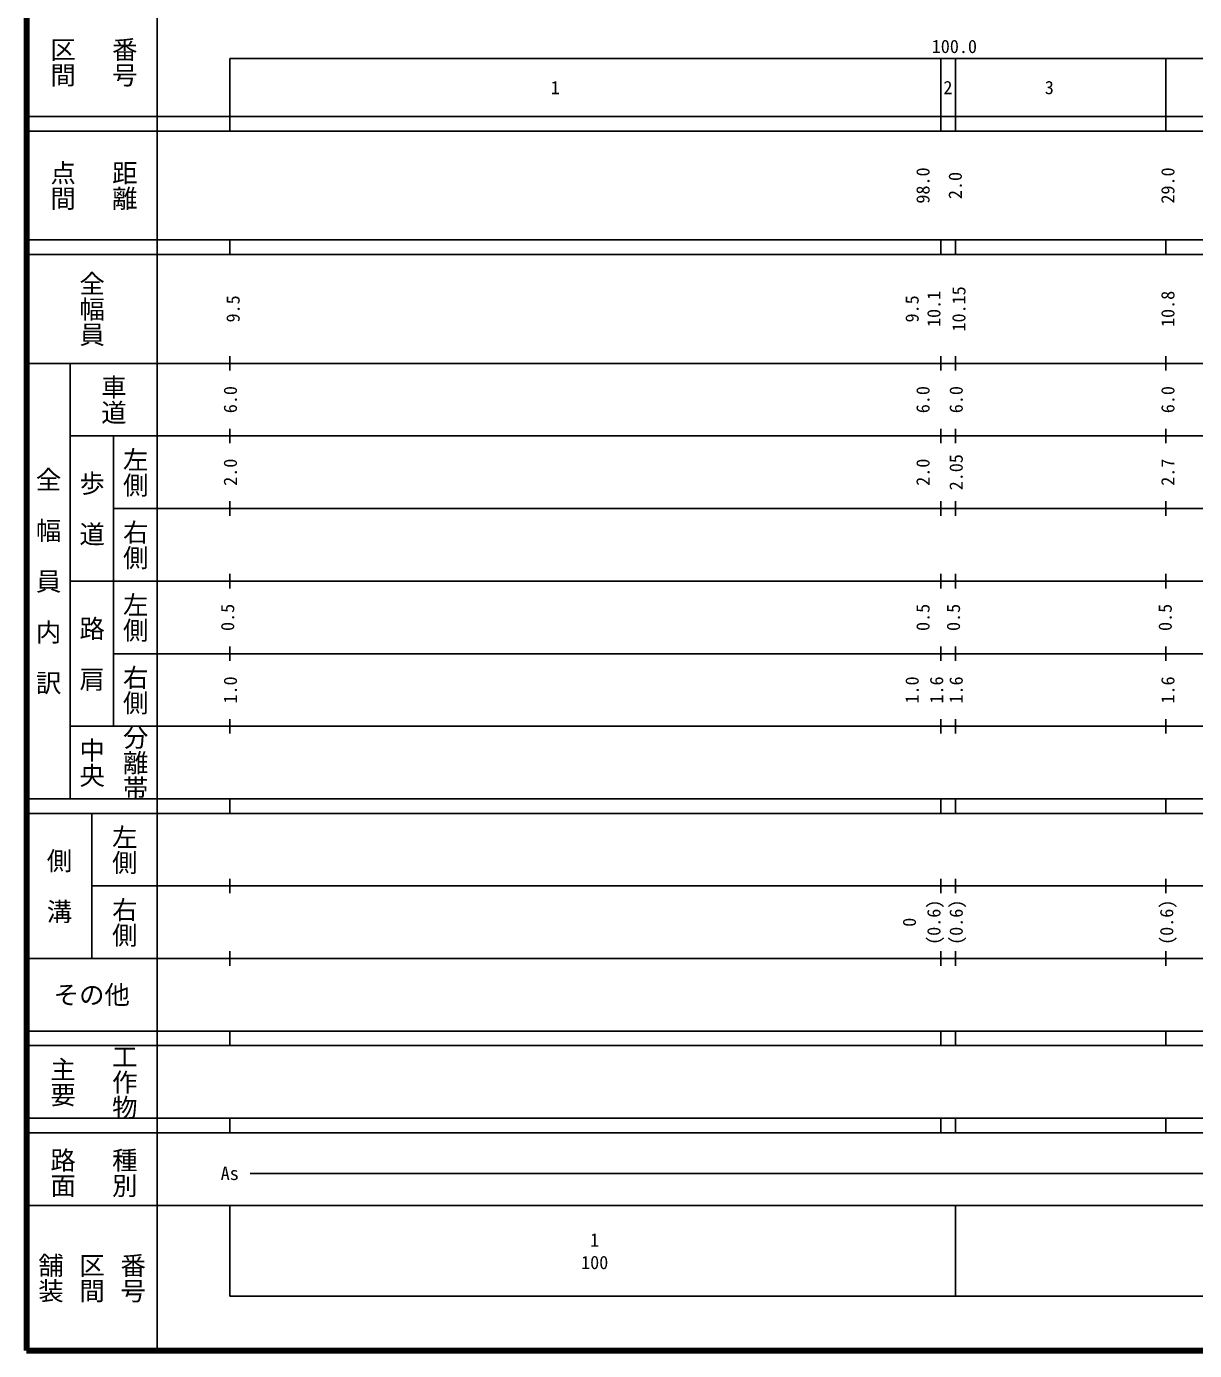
# Model space of a CAD drawing. Units: millimetres on the paper. Extents: x 40 to 680, y 20 to 380.
# Drawn here: x 40 to 200.9, y 20 to 202.4 of the extents above; entities that cross this region are included whole.
import ezdxf
from ezdxf.enums import TextEntityAlignment as Align

# ---------------------------------------------------------------- set-up
doc = ezdxf.new("R2010")
doc.units = ezdxf.units.MM
doc.layers.add('M-TTL', color=2, linetype='Continuous', lineweight=140)
doc.layers.add('M-TTL-BAND', color=7, linetype='Continuous', lineweight=25)
doc.styles.add('@ＭＳ ゴシック', font='')
doc.styles.add('ＭＳ ゴシック', font='')
doc.styles.get('@ＭＳ ゴシック').set_extended_font_data('@MS Gothic')
doc.styles.get('ＭＳ ゴシック').set_extended_font_data('MS Gothic')

msp = doc.modelspace()

# ---------------------------------------------------------------- linework, layer by layer
at = {"layer": 'M-TTL'}
for p, q in [((40, 380), (40, 20)), ((40, 20), (680, 20))]:
    msp.add_line(p, q, dxfattribs=at)
at = {"layer": 'M-TTL-BAND'}
for p, q in [((58, 370), (58, 20)), ((68, 198), (579, 198)), ((68, 198), (68, 188)), ((166, 198), (166, 188)), ((168, 198), (168, 188)), ((197, 198), (197, 188)), ((40, 190), (579, 190)), ((40, 188), (579, 188)), ((40, 173), (579, 173)), ((68, 171), (68, 173)), ((166, 173), (166, 171)), ((168, 171), (168, 173)), ((197, 173), (197, 171)), ((40, 171), (579, 171)), ((68, 155), (68, 157)), ((166, 157), (166, 155)), ((168, 155), (168, 157)), ((197, 157), (197, 155)), ((40, 156), (579, 156)), ((46, 96), (46, 156)), ((46, 146), (579, 146)), ((52, 146), (52, 106)), ((68, 145), (68, 147)), ((166, 147), (166, 145)), ((168, 145), (168, 147)), ((197, 147), (197, 145)), ((68, 135), (68, 137)), ((166, 137), (166, 135)), ((168, 135), (168, 137)), ((197, 137), (197, 135)), ((52, 136), (579, 136)), ((46, 126), (579, 126)), ((68, 125), (68, 127)), ((166, 127), (166, 125)), ((168, 125), (168, 127)), ((197, 127), (197, 125)), ((68, 115), (68, 117)), ((166, 117), (166, 115)), ((168, 115), (168, 117)), ((197, 117), (197, 115)), ((52, 116), (579, 116)), ((46, 106), (579, 106)), ((68, 105), (68, 107)), ((166, 107), (166, 105)), ((168, 105), (168, 107)), ((197, 107), (197, 105)), ((40, 96), (579, 96)), ((68, 94), (68, 96)), ((166, 96), (166, 94)), ((168, 94), (168, 96)), ((197, 96), (197, 94)), ((40, 94), (579, 94)), ((49, 94), (49, 74)), ((49, 84), (579, 84)), ((68, 83), (68, 85)), ((166, 85), (166, 83)), ((168, 83), (168, 85)), ((197, 85), (197, 83)), ((68, 73), (68, 75)), ((166, 75), (166, 73)), ((168, 73), (168, 75)), ((197, 75), (197, 73)), ((40, 74), (579, 74)), ((40, 64), (579, 64)), ((68, 62), (68, 64)), ((166, 64), (166, 62)), ((168, 62), (168, 64)), ((197, 64), (197, 62)), ((40, 62), (579, 62)), ((40, 52), (579, 52)), ((68, 50), (68, 52)), ((166, 52), (166, 50)), ((168, 50), (168, 52)), ((197, 52), (197, 50)), ((40, 50), (579, 50)), ((70.805, 44.406), (565.903, 44.406)), ((40, 40), (579, 40)), ((68, 40), (68, 27.5)), ((168, 40), (168, 27.5)), ((68, 27.5), (579, 27.5))]:
    msp.add_line(p, q, dxfattribs=at)

# ---------------------------------------------------------------- texts
for s, height, rotation, style, p in [('番号', 2.566, 270, '@ＭＳ ゴシック', (53.5, 197.5)), ('区間', 2.566, 270, '@ＭＳ ゴシック', (45, 197.5)), ('点間', 2.566, 270, '@ＭＳ ゴシック', (45, 180.5)), ('距離', 2.566, 270, '@ＭＳ ゴシック', (53.5, 180.5)), ('98.0', 1.833, 90, 'ＭＳ ゴシック', (163.513, 180.5)), ('29.0', 1.833, 90, 'ＭＳ ゴシック', (197.253, 180.5)), ('2.0', 1.833, 90, 'ＭＳ ゴシック', (167.96, 180.5)), ('全幅員', 2.566, 270, '@ＭＳ ゴシック', (49, 163.5)), ('10.15', 1.833, 90, 'ＭＳ ゴシック', (168.457, 163.5)), ('9.5', 1.833, 90, 'ＭＳ ゴシック', (68.457, 163.5)), ('9.5', 1.833, 90, 'ＭＳ ゴシック', (162.013, 163.5)), ('10.1', 1.833, 90, 'ＭＳ ゴシック', (165.013, 163.5)), ('10.8', 1.833, 90, 'ＭＳ ゴシック', (197.253, 163.5)), ('車道', 2.566, 270, '@ＭＳ ゴシック', (52, 151)), ('6.0', 1.833, 90, 'ＭＳ ゴシック', (68.082, 151)), ('6.0', 1.833, 90, 'ＭＳ ゴシック', (163.513, 151)), ('6.0', 1.833, 90, 'ＭＳ ゴシック', (168.082, 151)), ('6.0', 1.833, 90, 'ＭＳ ゴシック', (197.253, 151)), ('左側', 2.566, 270, '@ＭＳ ゴシック', (55, 141)), ('2.0', 1.833, 90, 'ＭＳ ゴシック', (68.082, 141)), ('2.0', 1.833, 90, 'ＭＳ ゴシック', (163.513, 141)), ('2.05', 1.833, 90, 'ＭＳ ゴシック', (168.082, 141)), ('2.7', 1.833, 90, 'ＭＳ ゴシック', (197.253, 141)), ('全\u3000幅\u3000員\u3000内\u3000訳', 2.566, 270, '@ＭＳ ゴシック', (43, 126)), ('歩\u3000道', 2.566, 270, '@ＭＳ ゴシック', (49, 136)), ('右側', 2.566, 270, '@ＭＳ ゴシック', (55, 131)), ('左側', 2.566, 270, '@ＭＳ ゴシック', (55, 121)), ('0.5', 1.833, 90, 'ＭＳ ゴシック', (67.706, 121)), ('0.5', 1.833, 90, 'ＭＳ ゴシック', (163.513, 121)), ('0.5', 1.833, 90, 'ＭＳ ゴシック', (167.706, 121)), ('0.5', 1.833, 90, 'ＭＳ ゴシック', (196.878, 121)), ('路\u3000肩', 2.566, 270, '@ＭＳ ゴシック', (49, 116)), ('右側', 2.566, 270, '@ＭＳ ゴシック', (55, 111)), ('1.0', 1.833, 90, 'ＭＳ ゴシック', (68.082, 111)), ('1.0', 1.833, 90, 'ＭＳ ゴシック', (162.013, 111)), ('1.6', 1.833, 90, 'ＭＳ ゴシック', (165.388, 111)), ('1.6', 1.833, 90, 'ＭＳ ゴシック', (168.082, 111)), ('1.6', 1.833, 90, 'ＭＳ ゴシック', (197.253, 111)), ('分離帯', 2.566, 270, '@ＭＳ ゴシック', (55, 101)), ('中央', 2.566, 270, '@ＭＳ ゴシック', (49, 101)), ('左側', 2.566, 270, '@ＭＳ ゴシック', (53.5, 89)), ('側\u3000溝', 2.566, 270, '@ＭＳ ゴシック', (44.5, 84)), ('右側', 2.566, 270, '@ＭＳ ゴシック', (53.5, 79)), ('(0.6)', 1.833, 90, 'ＭＳ ゴシック', (165.013, 79)), ('(0.6)', 1.833, 90, 'ＭＳ ゴシック', (168.086, 79)), ('(0.6)', 1.833, 90, 'ＭＳ ゴシック', (197.086, 79)), ('0', 1.833, 90, 'ＭＳ ゴシック', (161.638, 79)), ('主要', 2.566, 270, '@ＭＳ ゴシック', (45, 57)), ('工作物', 2.566, 270, '@ＭＳ ゴシック', (53.5, 57)), ('路面', 2.566, 270, '@ＭＳ ゴシック', (45, 44.5)), ('種別', 2.566, 270, '@ＭＳ ゴシック', (53.5, 44.5)), ('舗装', 2.566, 270, '@ＭＳ ゴシック', (43.333, 30)), ('区間', 2.566, 270, '@ＭＳ ゴシック', (49, 30)), ('番号', 2.566, 270, '@ＭＳ ゴシック', (54.667, 30))]:
    msp.add_text(s, height=height, rotation=rotation, dxfattribs=dict(at, style=style)).set_placement(p, align=Align.MIDDLE_CENTER)
at = {"layer": 'M-TTL-BAND', "style": 'ＭＳ ゴシック'}
msp.add_text('100.0', height=1.833, dxfattribs=at).set_placement((167.844, 198.195), align=Align.BOTTOM_CENTER)
for s, height, p in [('1', 1.833, (112.859, 194)), ('2', 1.833, (166.953, 194)), ('3', 1.833, (180.924, 194)), ('その他', 2.566, (49, 69)), ('As', 1.833, (68.006, 44.406)), ('1', 1.833, (118.288, 35.238)), ('100', 1.833, (118.288, 32.131))]:
    msp.add_text(s, height=height, dxfattribs=at).set_placement(p, align=Align.MIDDLE_CENTER)

doc.saveas('drawing.dxf')
